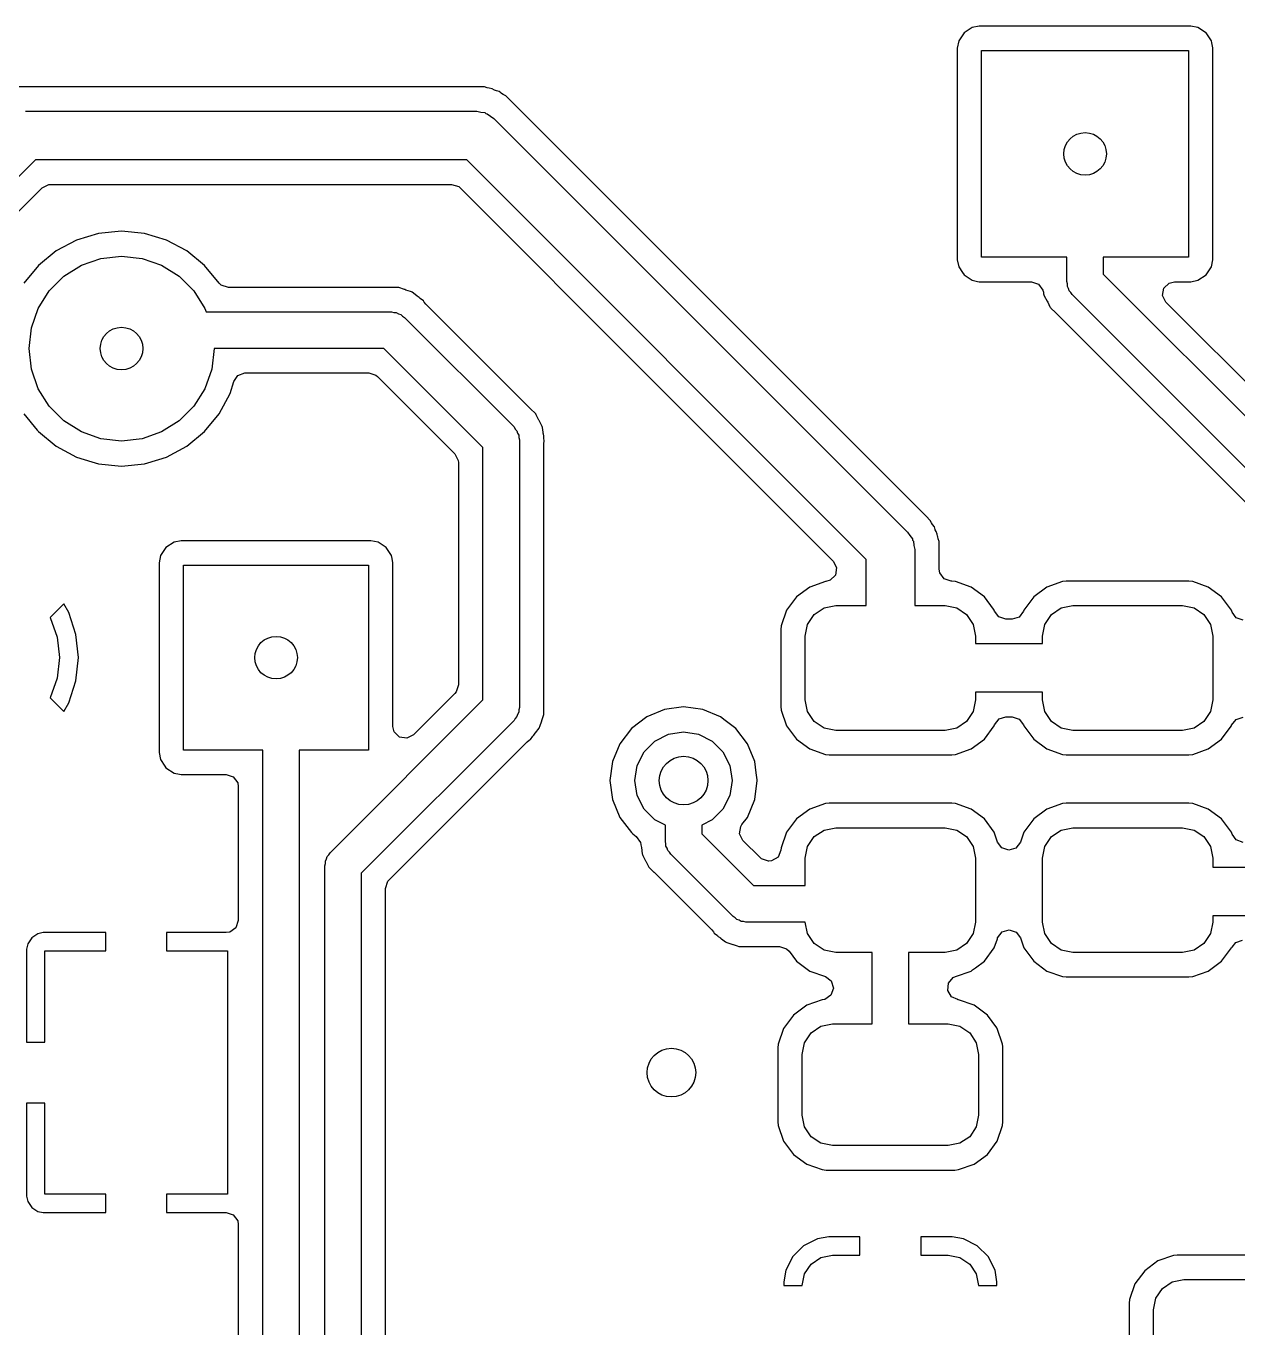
# Model space of a CAD drawing. Extents: x 0 to 2.79, y -2.39 to 0.
# Drawn here: x 1.3943 to 1.7865, y -0.885 to -0.4638 of the extents above; entities that cross this region are included whole.
import ezdxf

# ---------------------------------------------------------------- set-up
doc = ezdxf.new("R2010")
doc.units = 0
doc.header["$MEASUREMENT"] = 0
doc.layers.add('BLACK', color=7, linetype='CONTINUOUS')

msp = doc.modelspace()

# ---------------------------------------------------------------- linework, layer by layer
at = {"layer": 'BLACK', "linetype": 'CONTINUOUS'}
for p, q in [((1.69785, -0.465963), (1.69611, -0.468573)), ((1.70046, -0.464218), (1.69785, -0.465962)), ((1.69785, -0.465962), (1.69785, -0.465963)), ((1.70277, -0.46376), (1.70046, -0.464218)), ((1.70046, -0.464218), (1.70046, -0.464218)), ((1.77125, -0.46376), (1.70277, -0.46376)), ((1.70277, -0.46376), (1.70277, -0.46376)), ((1.70277, -0.46376), (1.70277, -0.46376)), ((1.77355, -0.464218), (1.77125, -0.46376)), ((1.77125, -0.46376), (1.77125, -0.46376)), ((1.77601, -0.465858), (1.77355, -0.464218)), ((1.77355, -0.464218), (1.77355, -0.464218)), ((1.77355, -0.464218), (1.77355, -0.464218)), ((1.77355, -0.464218), (1.77355, -0.464218)), ((1.77616, -0.465963), (1.77601, -0.465858)), ((1.77791, -0.468574), (1.77616, -0.465963)), ((1.69611, -0.468574), (1.69565, -0.470876)), ((1.69565, -0.470876), (1.69565, -0.470876)), ((1.69565, -0.470876), (1.69565, -0.53936)), ((1.69611, -0.468573), (1.69611, -0.468574)), ((1.70354, -0.538583), (1.70354, -0.471654)), ((1.70354, -0.471654), (1.77047, -0.471654)), ((1.77047, -0.471654), (1.77047, -0.538583)), ((1.77802, -0.469143), (1.77791, -0.468574)), ((1.77835, -0.470793), (1.77802, -0.469143)), ((1.77837, -0.470876), (1.77835, -0.470793)), ((1.77837, -0.53936), (1.77837, -0.470876)), ((1.39659, -0.483445), (1.3916, -0.483445)), ((1.5414, -0.483445), (1.39659, -0.483445)), ((1.54265, -0.483445), (1.5414, -0.483445)), ((1.54356, -0.483738), (1.54265, -0.483445)), ((1.54265, -0.483445), (1.54265, -0.483445)), ((1.54415, -0.483881), (1.54356, -0.483738)), ((1.54509, -0.48403), (1.54415, -0.483881)), ((1.54594, -0.484461), (1.54509, -0.48403)), ((1.5465, -0.484695), (1.54594, -0.484461)), ((1.54741, -0.484988), (1.5465, -0.484695)), ((1.54794, -0.485374), (1.54741, -0.484988)), ((1.54741, -0.484988), (1.54741, -0.484988)), ((1.54817, -0.485547), (1.54794, -0.485374)), ((1.54869, -0.485866), (1.54817, -0.485547)), ((1.54954, -0.486297), (1.54869, -0.485866)), ((1.55033, -0.487088), (1.54954, -0.486297)), ((1.54954, -0.486297), (1.54954, -0.486297)), ((1.55043, -0.487186), (1.55033, -0.487088)), ((1.55033, -0.487088), (1.55033, -0.487088)), ((1.6834, -0.620156), (1.55043, -0.487186)), ((1.55043, -0.487186), (1.55043, -0.487186)), ((1.39409, -0.491339), (1.54016, -0.491339)), ((1.54016, -0.491339), (1.54145, -0.491633)), ((1.54145, -0.491633), (1.54276, -0.49178)), ((1.54276, -0.49178), (1.54314, -0.492019)), ((1.54314, -0.492019), (1.54357, -0.492118)), ((1.54357, -0.492118), (1.54461, -0.492942)), ((1.54461, -0.492942), (1.54573, -0.493645)), ((1.54573, -0.493645), (1.67958, -0.627503)), ((1.39736, -0.507087), (1.35106, -0.553384)), ((1.5369, -0.507087), (1.39736, -0.507087)), ((1.66614, -0.636332), (1.5369, -0.507087)), ((1.36236, -0.553248), (1.39948, -0.516122)), ((1.39948, -0.516122), (1.40163, -0.515028)), ((1.40163, -0.515028), (1.40224, -0.51498)), ((1.40224, -0.51498), (1.53201, -0.51498)), ((1.53201, -0.51498), (1.5343, -0.515725)), ((1.5343, -0.515725), (1.53477, -0.516122)), ((1.53477, -0.516122), (1.59577, -0.577126)), ((1.4252, -0.530112), (1.41778, -0.530842)), ((1.43261, -0.530842), (1.4252, -0.530112)), ((1.4252, -0.530112), (1.4252, -0.530112)), ((1.41066, -0.533005), (1.40409, -0.536516)), ((1.41778, -0.530842), (1.41066, -0.533005)), ((1.41778, -0.530842), (1.41778, -0.530842)), ((1.43974, -0.533005), (1.43261, -0.530842)), ((1.43261, -0.530842), (1.43261, -0.530842)), ((1.44631, -0.536516), (1.43974, -0.533005)), ((1.40409, -0.536516), (1.39833, -0.541241)), ((1.41221, -0.541152), (1.41854, -0.538939)), ((1.41854, -0.538939), (1.4252, -0.538189)), ((1.4252, -0.538189), (1.43185, -0.538939)), ((1.43185, -0.538939), (1.43818, -0.541152)), ((1.45207, -0.541242), (1.44631, -0.536516)), ((1.44631, -0.536516), (1.44631, -0.536516)), ((1.7311, -0.538583), (1.70354, -0.538583)), ((1.7311, -0.546457), (1.7311, -0.538583)), ((1.77047, -0.538583), (1.74291, -0.538583)), ((1.74291, -0.538583), (1.74291, -0.544011)), ((1.39833, -0.541242), (1.3936, -0.547)), ((1.39833, -0.541241), (1.39833, -0.541242)), ((1.40654, -0.544717), (1.41221, -0.541152)), ((1.43818, -0.541152), (1.44385, -0.544717)), ((1.45676, -0.546961), (1.45207, -0.541242)), ((1.45207, -0.541242), (1.45207, -0.541242)), ((1.69565, -0.53936), (1.69565, -0.539361)), ((1.69565, -0.539361), (1.69611, -0.541662)), ((1.69611, -0.541662), (1.69611, -0.541663)), ((1.69611, -0.541663), (1.69733, -0.543486)), ((1.77616, -0.544274), (1.77791, -0.541663)), ((1.77791, -0.541663), (1.77837, -0.53936)), ((1.4018, -0.549455), (1.40654, -0.544717)), ((1.44385, -0.544717), (1.44859, -0.549455)), ((1.45748, -0.547641), (1.45676, -0.546961)), ((1.69733, -0.543486), (1.69785, -0.544274)), ((1.69785, -0.544274), (1.70046, -0.546018)), ((1.70046, -0.546018), (1.70221, -0.546367)), ((1.70221, -0.546367), (1.70277, -0.546476)), ((1.70277, -0.546476), (1.70277, -0.546476)), ((1.70277, -0.546476), (1.70277, -0.546476)), ((1.70277, -0.546476), (1.71966, -0.546476)), ((1.71966, -0.546476), (1.72195, -0.547221)), ((1.72195, -0.547221), (1.72337, -0.54917)), ((1.7313, -0.547208), (1.7311, -0.546457)), ((1.7313, -0.547985), (1.7313, -0.547208)), ((1.74291, -0.544011), (1.8278, -0.628895)), ((1.76248, -0.548605), (1.76418, -0.546901)), ((1.76418, -0.546901), (1.76595, -0.546476)), ((1.76595, -0.546476), (1.77125, -0.546476)), ((1.77125, -0.546476), (1.77355, -0.546018)), ((1.77125, -0.546476), (1.77125, -0.546476)), ((1.77355, -0.546018), (1.77616, -0.544274)), ((1.39824, -0.555128), (1.4018, -0.549455)), ((1.44859, -0.549455), (1.45215, -0.555128)), ((1.45977, -0.548386), (1.45748, -0.547641)), ((1.51225, -0.548386), (1.45977, -0.548386)), ((1.51233, -0.548384), (1.51225, -0.548386)), ((1.5142, -0.548307), (1.51233, -0.548384)), ((1.51431, -0.548302), (1.5142, -0.548307)), ((1.5146, -0.548338), (1.51431, -0.548302)), ((1.51431, -0.548302), (1.51431, -0.548302)), ((1.51488, -0.548385), (1.5146, -0.548338)), ((1.51675, -0.549027), (1.51488, -0.548385)), ((1.51683, -0.549052), (1.51675, -0.549027)), ((1.51722, -0.54917), (1.51683, -0.549052)), ((1.51872, -0.549616), (1.51722, -0.54917)), ((1.51898, -0.549744), (1.51872, -0.549616)), ((1.51872, -0.549616), (1.51872, -0.549616)), ((1.51924, -0.549881), (1.51898, -0.549744)), ((1.5208, -0.551095), (1.51924, -0.549881)), ((1.52086, -0.551143), (1.5208, -0.551095)), ((1.52153, -0.551619), (1.52086, -0.551143)), ((1.52164, -0.551736), (1.52153, -0.551619)), ((1.52183, -0.551896), (1.52164, -0.551736)), ((1.72337, -0.54917), (1.72353, -0.549892)), ((1.72353, -0.549892), (1.72356, -0.550106)), ((1.72356, -0.550106), (1.7236, -0.550449)), ((1.7236, -0.550449), (1.72368, -0.550726)), ((1.72368, -0.550726), (1.72378, -0.550999)), ((1.72378, -0.550999), (1.72472, -0.552738)), ((1.73169, -0.548658), (1.7313, -0.547985)), ((1.73189, -0.549409), (1.73169, -0.548658)), ((1.73244, -0.549959), (1.73189, -0.549409)), ((1.73283, -0.550633), (1.73244, -0.549959)), ((1.81772, -0.635517), (1.73283, -0.550633)), ((1.7621, -0.550984), (1.76248, -0.548605)), ((1.7632, -0.55313), (1.7621, -0.550984)), ((1.39603, -0.561452), (1.39824, -0.555128)), ((1.45215, -0.555128), (1.45256, -0.556279)), ((1.52287, -0.55271), (1.52183, -0.551896)), ((1.52313, -0.553101), (1.52287, -0.55271)), ((1.52363, -0.553725), (1.52313, -0.553101)), ((1.55756, -0.587651), (1.52363, -0.553725)), ((1.72472, -0.552738), (1.72475, -0.552809)), ((1.72475, -0.552809), (1.72491, -0.55313)), ((1.72491, -0.55313), (1.72562, -0.554586)), ((1.72562, -0.554586), (1.72579, -0.554822)), ((1.72579, -0.554822), (1.72597, -0.55505)), ((1.72597, -0.55505), (1.72742, -0.556388)), ((1.83315, -0.623084), (1.7632, -0.55313)), ((1.45256, -0.556279), (1.51258, -0.556279)), ((1.51258, -0.556279), (1.51333, -0.55648)), ((1.51333, -0.55648), (1.51411, -0.55648)), ((1.51411, -0.55648), (1.51478, -0.556869)), ((1.51478, -0.556869), (1.51553, -0.55707)), ((1.51553, -0.55707), (1.51608, -0.55762)), ((1.51608, -0.55762), (1.51675, -0.558009)), ((1.51675, -0.558009), (1.55221, -0.593462)), ((1.72742, -0.556388), (1.72748, -0.556444)), ((1.72748, -0.556444), (1.80827, -0.637231)), ((1.39528, -0.56811), (1.39603, -0.561452)), ((1.39603, -0.574768), (1.39528, -0.56811)), ((1.45512, -0.56811), (1.45437, -0.574768)), ((1.51013, -0.56809), (1.45512, -0.56809)), ((1.45512, -0.56809), (1.45512, -0.56811)), ((1.54213, -0.600084), (1.51013, -0.56809)), ((1.39824, -0.581093), (1.39603, -0.574768)), ((1.45437, -0.574768), (1.45215, -0.581093)), ((1.46149, -0.57875), (1.46286, -0.576774)), ((1.46286, -0.576774), (1.46514, -0.575985)), ((1.46514, -0.575985), (1.46522, -0.575984)), ((1.46522, -0.575984), (1.50525, -0.575984)), ((1.50525, -0.575984), (1.50754, -0.576728)), ((1.50754, -0.576728), (1.508, -0.577126)), ((1.4018, -0.586766), (1.39824, -0.581093)), ((1.45215, -0.581093), (1.44859, -0.586766)), ((1.4603, -0.582651), (1.46149, -0.57875)), ((1.508, -0.577126), (1.53309, -0.602212)), ((1.59577, -0.577126), (1.65549, -0.636849)), ((1.45679, -0.589221), (1.4603, -0.582651)), ((1.3936, -0.589221), (1.39791, -0.594469)), ((1.40654, -0.591504), (1.4018, -0.586766)), ((1.44859, -0.586766), (1.44385, -0.591504)), ((1.45207, -0.594979), (1.45679, -0.589221)), ((1.55762, -0.587706), (1.55756, -0.587651)), ((1.55907, -0.589045), (1.55762, -0.587706)), ((1.55925, -0.589273), (1.55907, -0.589045)), ((1.55942, -0.589509), (1.55925, -0.589273)), ((1.56029, -0.591285), (1.55942, -0.589509)), ((1.41221, -0.595068), (1.40654, -0.591504)), ((1.44385, -0.591504), (1.43818, -0.595068)), ((1.55221, -0.593462), (1.5526, -0.594135)), ((1.56032, -0.591357), (1.56029, -0.591285)), ((1.56126, -0.593095), (1.56032, -0.591357)), ((1.56136, -0.593369), (1.56126, -0.593095)), ((1.56144, -0.593646), (1.56136, -0.593369)), ((1.56163, -0.595184), (1.56144, -0.593646)), ((1.56144, -0.593646), (1.56144, -0.593646)), ((1.56144, -0.593646), (1.56144, -0.593646)), ((1.39791, -0.594469), (1.39833, -0.594979)), ((1.39833, -0.594979), (1.40409, -0.599704)), ((1.41854, -0.597281), (1.41221, -0.595068)), ((1.4252, -0.598031), (1.41854, -0.597281)), ((1.43185, -0.597281), (1.4252, -0.598031)), ((1.43818, -0.595068), (1.43185, -0.597281)), ((1.44631, -0.599704), (1.45207, -0.594979)), ((1.5526, -0.594135), (1.55315, -0.594685)), ((1.55315, -0.594685), (1.55335, -0.595436)), ((1.55335, -0.595436), (1.55374, -0.596109)), ((1.55374, -0.596109), (1.55374, -0.596887)), ((1.55374, -0.596887), (1.55394, -0.597638)), ((1.55394, -0.597638), (1.55394, -0.684252)), ((1.56168, -0.595608), (1.56163, -0.595184)), ((1.5617, -0.595684), (1.56168, -0.595608)), ((1.56183, -0.596494), (1.5617, -0.595684)), ((1.56183, -0.596495), (1.56183, -0.596494)), ((1.56183, -0.59666), (1.56183, -0.596495)), ((1.56185, -0.596901), (1.56183, -0.59666)), ((1.56201, -0.598216), (1.56185, -0.596901)), ((1.40409, -0.599704), (1.41066, -0.603216)), ((1.43974, -0.603216), (1.44631, -0.599704)), ((1.53309, -0.602212), (1.53418, -0.604358)), ((1.54213, -0.681806), (1.54213, -0.600084)), ((1.56183, -0.599473), (1.56191, -0.598673)), ((1.56183, -0.683928), (1.56183, -0.599473)), ((1.56191, -0.598673), (1.56201, -0.598216)), ((1.41066, -0.603216), (1.41562, -0.604722)), ((1.41562, -0.604722), (1.41778, -0.605378)), ((1.41778, -0.605378), (1.41778, -0.605378)), ((1.41778, -0.605378), (1.4252, -0.606108)), ((1.4252, -0.606108), (1.43261, -0.605378)), ((1.4252, -0.606108), (1.4252, -0.606108)), ((1.4252, -0.606108), (1.4252, -0.606108)), ((1.43261, -0.605378), (1.43373, -0.605039)), ((1.43261, -0.605378), (1.43261, -0.605378)), ((1.43373, -0.605039), (1.43974, -0.603216)), ((1.53418, -0.604358), (1.53423, -0.604968)), ((1.53423, -0.604968), (1.53423, -0.676922)), ((1.6856, -0.622356), (1.6834, -0.620155)), ((1.6834, -0.620155), (1.6834, -0.620156)), ((1.68693, -0.623687), (1.6856, -0.622356)), ((1.67958, -0.627503), (1.68029, -0.628622)), ((1.68736, -0.624534), (1.68693, -0.623687)), ((1.68768, -0.625055), (1.68736, -0.624534)), ((1.68824, -0.625823), (1.68768, -0.625055)), ((1.68851, -0.626649), (1.68824, -0.625823)), ((1.68824, -0.625823), (1.68824, -0.625823)), ((1.68824, -0.625823), (1.68824, -0.625823)), ((1.68853, -0.626726), (1.68851, -0.626649)), ((1.68877, -0.627291), (1.68853, -0.626726)), ((1.6892, -0.628137), (1.68877, -0.627291)), ((1.4422, -0.630753), (1.43958, -0.632498)), ((1.4445, -0.630295), (1.4422, -0.630753)), ((1.4422, -0.630753), (1.4422, -0.630753)), ((1.5059, -0.630295), (1.4445, -0.630295)), ((1.4445, -0.630295), (1.4445, -0.630295)), ((1.4445, -0.630295), (1.4445, -0.630295)), ((1.5082, -0.630753), (1.5059, -0.630295)), ((1.5059, -0.630295), (1.5059, -0.630295)), ((1.51081, -0.632498), (1.5082, -0.630753)), ((1.5082, -0.630753), (1.5082, -0.630753)), ((1.5082, -0.630753), (1.5082, -0.630753)), ((1.5082, -0.630753), (1.5082, -0.630753)), ((1.68029, -0.628622), (1.68111, -0.629654)), ((1.68111, -0.629654), (1.68121, -0.630091)), ((1.68121, -0.630091), (1.68145, -0.63047)), ((1.68145, -0.63047), (1.6816, -0.631783)), ((1.6816, -0.631783), (1.68189, -0.633071)), ((1.6892, -0.628138), (1.6892, -0.628137)), ((1.6893, -0.628802), (1.6892, -0.628138)), ((1.6892, -0.628138), (1.6892, -0.628138)), ((1.68935, -0.629075), (1.6893, -0.628802)), ((1.68949, -0.62967), (1.68935, -0.629075)), ((1.68978, -0.630574), (1.68949, -0.62967)), ((1.68978, -0.639488), (1.68978, -0.630574)), ((1.68978, -0.630574), (1.68978, -0.630574)), ((1.43784, -0.635109), (1.43738, -0.637411)), ((1.43958, -0.632498), (1.43784, -0.635109)), ((1.43784, -0.635109), (1.43784, -0.635109)), ((1.43958, -0.632498), (1.43958, -0.632498)), ((1.51255, -0.635109), (1.51081, -0.632498)), ((1.51081, -0.632498), (1.51081, -0.632498)), ((1.51275, -0.636078), (1.51255, -0.635109)), ((1.68189, -0.633071), (1.68189, -0.65128)), ((1.43738, -0.637411), (1.43738, -0.637412)), ((1.43738, -0.637412), (1.43738, -0.698809)), ((1.44528, -0.698031), (1.44528, -0.638189)), ((1.44528, -0.638189), (1.50512, -0.638189)), ((1.50512, -0.638189), (1.50512, -0.698031)), ((1.51301, -0.637411), (1.51275, -0.636078)), ((1.51301, -0.637412), (1.51301, -0.637411)), ((1.51301, -0.690347), (1.51301, -0.637412)), ((1.65549, -0.636849), (1.65659, -0.638995)), ((1.65659, -0.638995), (1.65621, -0.641374)), ((1.66614, -0.65128), (1.66614, -0.636332)), ((1.68997, -0.640693), (1.68978, -0.639488)), ((1.65296, -0.643498), (1.64792, -0.645264)), ((1.6531, -0.643485), (1.65296, -0.643498)), ((1.65296, -0.643498), (1.65296, -0.643498)), ((1.65451, -0.643077), (1.6531, -0.643485)), ((1.65621, -0.641374), (1.65451, -0.643077)), ((1.69139, -0.642641), (1.68997, -0.640693)), ((1.69368, -0.643386), (1.69139, -0.642641)), ((1.69387, -0.643386), (1.69368, -0.643386)), ((1.69507, -0.643498), (1.69387, -0.643386)), ((1.69387, -0.643386), (1.69387, -0.643386)), ((1.70011, -0.645264), (1.69507, -0.643498)), ((1.69507, -0.643498), (1.69507, -0.643498)), ((1.72974, -0.643498), (1.72469, -0.645264)), ((1.73093, -0.643386), (1.72974, -0.643498)), ((1.72974, -0.643498), (1.72974, -0.643498)), ((1.77064, -0.643386), (1.73093, -0.643386)), ((1.73093, -0.643386), (1.73093, -0.643386)), ((1.77184, -0.643498), (1.77064, -0.643386)), ((1.77064, -0.643386), (1.77064, -0.643386)), ((1.77689, -0.645264), (1.77184, -0.643498)), ((1.77184, -0.643498), (1.77184, -0.643498)), ((1.64362, -0.648439), (1.64044, -0.652741)), ((1.64792, -0.645264), (1.64362, -0.648439)), ((1.64362, -0.648439), (1.64362, -0.648439)), ((1.70442, -0.648439), (1.70011, -0.645264)), ((1.70733, -0.652387), (1.70442, -0.648439)), ((1.70442, -0.648439), (1.70442, -0.648439)), ((1.70442, -0.648439), (1.70442, -0.648439)), ((1.70442, -0.648439), (1.70442, -0.648439)), ((1.70442, -0.648439), (1.70442, -0.648439)), ((1.72039, -0.648439), (1.71721, -0.652741)), ((1.72469, -0.645264), (1.72039, -0.648439)), ((1.72039, -0.648439), (1.72039, -0.648439)), ((1.78119, -0.648439), (1.77689, -0.645264)), ((1.78371, -0.651855), (1.78119, -0.648439)), ((1.78119, -0.648439), (1.78119, -0.648439)), ((1.78119, -0.648439), (1.78119, -0.648439)), ((1.78119, -0.648439), (1.78119, -0.648439)), ((1.78119, -0.648439), (1.78119, -0.648439)), ((1.40652, -0.650708), (1.40213, -0.655093)), ((1.40811, -0.653458), (1.40652, -0.650708)), ((1.64044, -0.652741), (1.63868, -0.657787)), ((1.64934, -0.654162), (1.65253, -0.652029)), ((1.65253, -0.652029), (1.6563, -0.65128)), ((1.6563, -0.65128), (1.66614, -0.65128)), ((1.68189, -0.65128), (1.69173, -0.65128)), ((1.69173, -0.65128), (1.6955, -0.652029)), ((1.6955, -0.652029), (1.69869, -0.654162)), ((1.70759, -0.652741), (1.70733, -0.652387)), ((1.70771, -0.653079), (1.70759, -0.652741)), ((1.71721, -0.652741), (1.71709, -0.653079)), ((1.71721, -0.652741), (1.71721, -0.652741)), ((1.71721, -0.652741), (1.71721, -0.652741)), ((1.72611, -0.654162), (1.7293, -0.652029)), ((1.7293, -0.652029), (1.73307, -0.65128)), ((1.73307, -0.65128), (1.7685, -0.65128)), ((1.7685, -0.65128), (1.77227, -0.652029)), ((1.77227, -0.652029), (1.77546, -0.654162)), ((1.78436, -0.652741), (1.78371, -0.651855)), ((1.7846, -0.65341), (1.78436, -0.652741)), ((1.40213, -0.655093), (1.40215, -0.655128)), ((1.40215, -0.655128), (1.40437, -0.661452)), ((1.41043, -0.66062), (1.40811, -0.653458)), ((1.40811, -0.653458), (1.40811, -0.653458)), ((1.64721, -0.657355), (1.64934, -0.654162)), ((1.69869, -0.654162), (1.70083, -0.657355)), ((1.7091, -0.654945), (1.70771, -0.653079)), ((1.71139, -0.655689), (1.7091, -0.654945)), ((1.71342, -0.655689), (1.71139, -0.655689)), ((1.71564, -0.654995), (1.71342, -0.655689)), ((1.71709, -0.653079), (1.71564, -0.654995)), ((1.72398, -0.657355), (1.72611, -0.654162)), ((1.77546, -0.654162), (1.7776, -0.657355)), ((1.78591, -0.655224), (1.7846, -0.65341)), ((1.78819, -0.65602), (1.78591, -0.655224)), ((1.41122, -0.66811), (1.41043, -0.66062)), ((1.63868, -0.657788), (1.63856, -0.658985)), ((1.63856, -0.658985), (1.63856, -0.683928)), ((1.63868, -0.657787), (1.63868, -0.657788)), ((1.64646, -0.661122), (1.64721, -0.657355)), ((1.64646, -0.681791), (1.64646, -0.661122)), ((1.70083, -0.657355), (1.70157, -0.661122)), ((1.70157, -0.661122), (1.70157, -0.663583)), ((1.72323, -0.661122), (1.72398, -0.657355)), ((1.72323, -0.663583), (1.72323, -0.661122)), ((1.7776, -0.657355), (1.77835, -0.661122)), ((1.77835, -0.661122), (1.77835, -0.681791)), ((1.40437, -0.661452), (1.40512, -0.66811)), ((1.70157, -0.663583), (1.72323, -0.663583)), ((1.40512, -0.66811), (1.40437, -0.674768)), ((1.41043, -0.6756), (1.41122, -0.66811)), ((1.40437, -0.674768), (1.40215, -0.681093)), ((1.40811, -0.682763), (1.41043, -0.6756)), ((1.53423, -0.676922), (1.53349, -0.679213)), ((1.40215, -0.681093), (1.40213, -0.681127)), ((1.40213, -0.681127), (1.40652, -0.685513)), ((1.49267, -0.731257), (1.54213, -0.681806)), ((1.53309, -0.679678), (1.51967, -0.693103)), ((1.53349, -0.679213), (1.53309, -0.679678)), ((1.64721, -0.685558), (1.64646, -0.681791)), ((1.70157, -0.681791), (1.70083, -0.685558)), ((1.72323, -0.679331), (1.70157, -0.679331)), ((1.70157, -0.679331), (1.70157, -0.681791)), ((1.72323, -0.681791), (1.72323, -0.679331)), ((1.72398, -0.685558), (1.72323, -0.681791)), ((1.77835, -0.681791), (1.7776, -0.685558)), ((1.40652, -0.685513), (1.40811, -0.682763)), ((1.55335, -0.686454), (1.55315, -0.687205)), ((1.55374, -0.68578), (1.55335, -0.686454)), ((1.55394, -0.684252), (1.55374, -0.685003)), ((1.55374, -0.685003), (1.55374, -0.68578)), ((1.56119, -0.688426), (1.56183, -0.686555)), ((1.56183, -0.684004), (1.56183, -0.683928)), ((1.56191, -0.685982), (1.56183, -0.684004)), ((1.56183, -0.686554), (1.56188, -0.68627)), ((1.56183, -0.686555), (1.56183, -0.686554)), ((1.56188, -0.68627), (1.56191, -0.685983)), ((1.56191, -0.685983), (1.56191, -0.685982)), ((1.60091, -0.684841), (1.59516, -0.687223)), ((1.60709, -0.684028), (1.60091, -0.684841)), ((1.60091, -0.684841), (1.60091, -0.684841)), ((1.61326, -0.684841), (1.60709, -0.684028)), ((1.60709, -0.684028), (1.60709, -0.684028)), ((1.61901, -0.687223), (1.61326, -0.684841)), ((1.61326, -0.684841), (1.61326, -0.684841)), ((1.63856, -0.683928), (1.63868, -0.685126)), ((1.63868, -0.685126), (1.63868, -0.685126)), ((1.63868, -0.685126), (1.64044, -0.690173)), ((1.64934, -0.688751), (1.64721, -0.685558)), ((1.70083, -0.685558), (1.69869, -0.688751)), ((1.72611, -0.688751), (1.72398, -0.685558)), ((1.7776, -0.685558), (1.77546, -0.688751)), ((1.55221, -0.688428), (1.50276, -0.737879)), ((1.51344, -0.692116), (1.51301, -0.690347)), ((1.5526, -0.687754), (1.55221, -0.688428)), ((1.55315, -0.687205), (1.5526, -0.687754)), ((1.56034, -0.69091), (1.56047, -0.690656)), ((1.56047, -0.690656), (1.5606, -0.690396)), ((1.5606, -0.690396), (1.56116, -0.688501)), ((1.5606, -0.690396), (1.5606, -0.690396)), ((1.5606, -0.690396), (1.5606, -0.690396)), ((1.56116, -0.688501), (1.56119, -0.688426)), ((1.59516, -0.687223), (1.59023, -0.691012)), ((1.59516, -0.687223), (1.59516, -0.687223)), ((1.62058, -0.688428), (1.61901, -0.687223)), ((1.61901, -0.687223), (1.61901, -0.687223)), ((1.61901, -0.687223), (1.61901, -0.687223)), ((1.62395, -0.691012), (1.62058, -0.688428)), ((1.64044, -0.690173), (1.64362, -0.694474)), ((1.65253, -0.690885), (1.64934, -0.688751)), ((1.69869, -0.688751), (1.6955, -0.690885)), ((1.70442, -0.694474), (1.70759, -0.690173)), ((1.70759, -0.690173), (1.70771, -0.689835)), ((1.70771, -0.689835), (1.70917, -0.687918)), ((1.70917, -0.687918), (1.71139, -0.687224)), ((1.71139, -0.687224), (1.71342, -0.687224)), ((1.71342, -0.687224), (1.71571, -0.687969)), ((1.71571, -0.687969), (1.71709, -0.689835)), ((1.71709, -0.689835), (1.71721, -0.690173)), ((1.71721, -0.690173), (1.71721, -0.690173)), ((1.71721, -0.690173), (1.72039, -0.694474)), ((1.7293, -0.690885), (1.72611, -0.688751)), ((1.77546, -0.688751), (1.77227, -0.690885)), ((1.7833, -0.691606), (1.78436, -0.690173)), ((1.78436, -0.690173), (1.78442, -0.689995)), ((1.78436, -0.690173), (1.78436, -0.690173)), ((1.78436, -0.690173), (1.78436, -0.690173)), ((1.78442, -0.689995), (1.78588, -0.688079)), ((1.78588, -0.688079), (1.78819, -0.687386)), ((1.51514, -0.69382), (1.51344, -0.692116)), ((1.51752, -0.694196), (1.51514, -0.69382)), ((1.51967, -0.693103), (1.51752, -0.694196)), ((1.55649, -0.695307), (1.55712, -0.6948)), ((1.55712, -0.6948), (1.55751, -0.694545)), ((1.55751, -0.694545), (1.55832, -0.693499)), ((1.55832, -0.693499), (1.55848, -0.693319)), ((1.55848, -0.693319), (1.5586, -0.693201)), ((1.5586, -0.693201), (1.55907, -0.692535)), ((1.55907, -0.692535), (1.55912, -0.692471)), ((1.55912, -0.692471), (1.56034, -0.69091)), ((1.56034, -0.69091), (1.56034, -0.69091)), ((1.59022, -0.691013), (1.58644, -0.695951)), ((1.59023, -0.691012), (1.59022, -0.691013)), ((1.59783, -0.695134), (1.60222, -0.692897)), ((1.60222, -0.692897), (1.60709, -0.692126)), ((1.60709, -0.692126), (1.61195, -0.692897)), ((1.61195, -0.692897), (1.61634, -0.695134)), ((1.62395, -0.691013), (1.62395, -0.691012)), ((1.62395, -0.691012), (1.62395, -0.691012)), ((1.62774, -0.695951), (1.62395, -0.691013)), ((1.62395, -0.691013), (1.62395, -0.691013)), ((1.62395, -0.691013), (1.62395, -0.691013)), ((1.64362, -0.694474), (1.64362, -0.694474)), ((1.64362, -0.694474), (1.64362, -0.694474)), ((1.64362, -0.694474), (1.64362, -0.694474)), ((1.64362, -0.694474), (1.64362, -0.694475)), ((1.64362, -0.694475), (1.64792, -0.697649)), ((1.6563, -0.691634), (1.65253, -0.690885)), ((1.69173, -0.691634), (1.6563, -0.691634)), ((1.6955, -0.690885), (1.69173, -0.691634)), ((1.70011, -0.697649), (1.70442, -0.694474)), ((1.72039, -0.694474), (1.72039, -0.694474)), ((1.72039, -0.694474), (1.72039, -0.694474)), ((1.72039, -0.694474), (1.72039, -0.694474)), ((1.72039, -0.694474), (1.72039, -0.694475)), ((1.72039, -0.694475), (1.72469, -0.697649)), ((1.73307, -0.691634), (1.7293, -0.690885)), ((1.7685, -0.691634), (1.73307, -0.691634)), ((1.77227, -0.690885), (1.7685, -0.691634)), ((1.77689, -0.697649), (1.78119, -0.694474)), ((1.78119, -0.694474), (1.7833, -0.691606)), ((1.43738, -0.698809), (1.43738, -0.698809)), ((1.43738, -0.698809), (1.43784, -0.701111)), ((1.47087, -0.698031), (1.44528, -0.698031)), ((1.47087, -1.08299), (1.47087, -0.698031)), ((1.50512, -0.698031), (1.48268, -0.698031)), ((1.48268, -0.698031), (1.48268, -1.08543)), ((1.51179, -0.740008), (1.55649, -0.695307)), ((1.58644, -0.695951), (1.58405, -0.701702)), ((1.58644, -0.695951), (1.58644, -0.695951)), ((1.59211, -0.703008), (1.59435, -0.698618)), ((1.59435, -0.698618), (1.59783, -0.695134)), ((1.61634, -0.695134), (1.61983, -0.698618)), ((1.61983, -0.698618), (1.62206, -0.703008)), ((1.63012, -0.701702), (1.62774, -0.695951)), ((1.62774, -0.695951), (1.62774, -0.695951)), ((1.64792, -0.697649), (1.64792, -0.697649)), ((1.64792, -0.697649), (1.64792, -0.697649)), ((1.64792, -0.697649), (1.65296, -0.699415)), ((1.69507, -0.699415), (1.70011, -0.697649)), ((1.72469, -0.697649), (1.72469, -0.697649)), ((1.72469, -0.697649), (1.72469, -0.697649)), ((1.72469, -0.697649), (1.72974, -0.699415)), ((1.77184, -0.699415), (1.77689, -0.697649)), ((1.43784, -0.701111), (1.43784, -0.701112)), ((1.43784, -0.701112), (1.43925, -0.703216)), ((1.43925, -0.703216), (1.43958, -0.703723)), ((1.58405, -0.701702), (1.58324, -0.707874)), ((1.58405, -0.701702), (1.58405, -0.701702)), ((1.59134, -0.707874), (1.59211, -0.703008)), ((1.62206, -0.703008), (1.62283, -0.707874)), ((1.6306, -0.705385), (1.63012, -0.701702)), ((1.63012, -0.701702), (1.63012, -0.701702)), ((1.65296, -0.699415), (1.65416, -0.699528)), ((1.65416, -0.699528), (1.65416, -0.699528)), ((1.65416, -0.699528), (1.65416, -0.699528)), ((1.65416, -0.699528), (1.69387, -0.699528)), ((1.69387, -0.699528), (1.69507, -0.699415)), ((1.69387, -0.699528), (1.69387, -0.699528)), ((1.72974, -0.699415), (1.73093, -0.699528)), ((1.73093, -0.699528), (1.73093, -0.699528)), ((1.73093, -0.699528), (1.73093, -0.699528)), ((1.73093, -0.699528), (1.77064, -0.699528)), ((1.77064, -0.699528), (1.77184, -0.699415)), ((1.77064, -0.699528), (1.77064, -0.699528)), ((1.43958, -0.703723), (1.4422, -0.705467)), ((1.4422, -0.705467), (1.44395, -0.705815)), ((1.44395, -0.705815), (1.4445, -0.705925)), ((1.4445, -0.705925), (1.4445, -0.705925)), ((1.4445, -0.705925), (1.4445, -0.705925)), ((1.4445, -0.705925), (1.45907, -0.705925)), ((1.45907, -0.705925), (1.46137, -0.70667)), ((1.46137, -0.70667), (1.46278, -0.708618)), ((1.63091, -0.707687), (1.6306, -0.705385)), ((1.46278, -0.708618), (1.46297, -0.709823)), ((1.46297, -0.709823), (1.46297, -0.753189)), ((1.58324, -0.707874), (1.58324, -0.707874)), ((1.58324, -0.707874), (1.58405, -0.714046)), ((1.59211, -0.71274), (1.59134, -0.707874)), ((1.62283, -0.707874), (1.62206, -0.71274)), ((1.63012, -0.714046), (1.63093, -0.707874)), ((1.63093, -0.707874), (1.63091, -0.707687)), ((1.58405, -0.714046), (1.58405, -0.714046)), ((1.58405, -0.714046), (1.58644, -0.719797)), ((1.59435, -0.71713), (1.59211, -0.71274)), ((1.62206, -0.71274), (1.61983, -0.71713)), ((1.62774, -0.719797), (1.63012, -0.714046)), ((1.65296, -0.715349), (1.64792, -0.717114)), ((1.65416, -0.715236), (1.65296, -0.715349)), ((1.65296, -0.715349), (1.65296, -0.715349)), ((1.69387, -0.715236), (1.65416, -0.715236)), ((1.65416, -0.715236), (1.65416, -0.715236)), ((1.69507, -0.715349), (1.69387, -0.715236)), ((1.69387, -0.715236), (1.69387, -0.715236)), ((1.70011, -0.717114), (1.69507, -0.715349)), ((1.69507, -0.715349), (1.69507, -0.715349)), ((1.72974, -0.715349), (1.72469, -0.717114)), ((1.73093, -0.715236), (1.72974, -0.715349)), ((1.72974, -0.715349), (1.72974, -0.715349)), ((1.77064, -0.715236), (1.73093, -0.715236)), ((1.73093, -0.715236), (1.73093, -0.715236)), ((1.77184, -0.715349), (1.77064, -0.715236)), ((1.77064, -0.715236), (1.77064, -0.715236)), ((1.77689, -0.717114), (1.77184, -0.715349)), ((1.77184, -0.715349), (1.77184, -0.715349)), ((1.58644, -0.719797), (1.58644, -0.719797)), ((1.58644, -0.719797), (1.59022, -0.724735)), ((1.59783, -0.720614), (1.59435, -0.71713)), ((1.61983, -0.71713), (1.61634, -0.720614)), ((1.62595, -0.72212), (1.62774, -0.719797)), ((1.64362, -0.72029), (1.64044, -0.724591)), ((1.64792, -0.717114), (1.64362, -0.720289)), ((1.64362, -0.720289), (1.64362, -0.72029)), ((1.70442, -0.720289), (1.70011, -0.717114)), ((1.70442, -0.72029), (1.70442, -0.720289)), ((1.70442, -0.720289), (1.70442, -0.720289)), ((1.70442, -0.720289), (1.70442, -0.720289)), ((1.70442, -0.720289), (1.70442, -0.720289)), ((1.70759, -0.724591), (1.70442, -0.72029)), ((1.72039, -0.72029), (1.71721, -0.724591)), ((1.72469, -0.717114), (1.72039, -0.720289)), ((1.72039, -0.720289), (1.72039, -0.72029)), ((1.78119, -0.720289), (1.77689, -0.717114)), ((1.78119, -0.72029), (1.78119, -0.720289)), ((1.78119, -0.720289), (1.78119, -0.720289)), ((1.78119, -0.720289), (1.78119, -0.720289)), ((1.78119, -0.720289), (1.78119, -0.720289)), ((1.78436, -0.724591), (1.78119, -0.72029)), ((1.60118, -0.722322), (1.59783, -0.720614)), ((1.60118, -0.727559), (1.60118, -0.722322)), ((1.61634, -0.720614), (1.61299, -0.722322)), ((1.61299, -0.722322), (1.61299, -0.725113)), ((1.6252, -0.725102), (1.62557, -0.722723)), ((1.62557, -0.722723), (1.62595, -0.72212)), ((1.64934, -0.726013), (1.65253, -0.723879)), ((1.65253, -0.723879), (1.6563, -0.72313)), ((1.6563, -0.72313), (1.69173, -0.72313)), ((1.69173, -0.72313), (1.6955, -0.723879)), ((1.6955, -0.723879), (1.69869, -0.726013)), ((1.72611, -0.726013), (1.7293, -0.723879)), ((1.7293, -0.723879), (1.73307, -0.72313)), ((1.73307, -0.72313), (1.7685, -0.72313)), ((1.7685, -0.72313), (1.77227, -0.723879)), ((1.77227, -0.723879), (1.77546, -0.726013)), ((1.59022, -0.724735), (1.59023, -0.724736)), ((1.59023, -0.724736), (1.59068, -0.725083)), ((1.59068, -0.725083), (1.59178, -0.725925)), ((1.59178, -0.725925), (1.59314, -0.72791)), ((1.59314, -0.72791), (1.59326, -0.728544)), ((1.59326, -0.728544), (1.59326, -0.728543)), ((1.59326, -0.728543), (1.59328, -0.728665)), ((1.59328, -0.728665), (1.59329, -0.728695)), ((1.59329, -0.728695), (1.59329, -0.728703)), ((1.59329, -0.728703), (1.59342, -0.729509)), ((1.60138, -0.72831), (1.60118, -0.727559)), ((1.60138, -0.729088), (1.60138, -0.72831)), ((1.61299, -0.725113), (1.62971, -0.741831)), ((1.62629, -0.727249), (1.6252, -0.725102)), ((1.63184, -0.732795), (1.62629, -0.727249)), ((1.64044, -0.724591), (1.63868, -0.729638)), ((1.64721, -0.729206), (1.64934, -0.726013)), ((1.69869, -0.726013), (1.70083, -0.729206)), ((1.70782, -0.725261), (1.70759, -0.724591)), ((1.70759, -0.724591), (1.70759, -0.724591)), ((1.70872, -0.727827), (1.70782, -0.725261)), ((1.71004, -0.729641), (1.70872, -0.727827)), ((1.71608, -0.727827), (1.71462, -0.729744)), ((1.71721, -0.724591), (1.71608, -0.727827)), ((1.72398, -0.729206), (1.72611, -0.726013)), ((1.77546, -0.726013), (1.7776, -0.729206)), ((1.7846, -0.725261), (1.78436, -0.724591)), ((1.78436, -0.724591), (1.78436, -0.724591)), ((1.78591, -0.727074), (1.7846, -0.725261)), ((1.78819, -0.72787), (1.78591, -0.727074)), ((1.49153, -0.733231), (1.49174, -0.73248)), ((1.49174, -0.73248), (1.49229, -0.731931)), ((1.49229, -0.731931), (1.49267, -0.731257)), ((1.59342, -0.729509), (1.59343, -0.729589)), ((1.59343, -0.729589), (1.59368, -0.731551)), ((1.59368, -0.731551), (1.59376, -0.731829)), ((1.59376, -0.731829), (1.59385, -0.732102)), ((1.59385, -0.732102), (1.5948, -0.73384)), ((1.60177, -0.729761), (1.60138, -0.729088)), ((1.60197, -0.730512), (1.60177, -0.729761)), ((1.60252, -0.731062), (1.60197, -0.730512)), ((1.60291, -0.731735), (1.60252, -0.731062)), ((1.62309, -0.751912), (1.60291, -0.731735)), ((1.6323, -0.733193), (1.63184, -0.732795)), ((1.63765, -0.732615), (1.63558, -0.733843)), ((1.6386, -0.730403), (1.63765, -0.732615)), ((1.63868, -0.729638), (1.6386, -0.730403)), ((1.63868, -0.729638), (1.63868, -0.729638)), ((1.64646, -0.732972), (1.64721, -0.729206)), ((1.70083, -0.729206), (1.70157, -0.732972)), ((1.71231, -0.730437), (1.71004, -0.729641)), ((1.71462, -0.729744), (1.71231, -0.730437)), ((1.72323, -0.732972), (1.72398, -0.729206)), ((1.7776, -0.729206), (1.77835, -0.732972)), ((1.49094, -0.735433), (1.49115, -0.734682)), ((1.49094, -1.16604), (1.49094, -0.735433)), ((1.49115, -0.733905), (1.49153, -0.733231)), ((1.49115, -0.734682), (1.49115, -0.733905)), ((1.5948, -0.73384), (1.59483, -0.733912)), ((1.59483, -0.733912), (1.5957, -0.735688)), ((1.5957, -0.735688), (1.59587, -0.735924)), ((1.59587, -0.735924), (1.59605, -0.736152)), ((1.59605, -0.736152), (1.5975, -0.737491)), ((1.63459, -0.733937), (1.6323, -0.733193)), ((1.63472, -0.733937), (1.63459, -0.733937)), ((1.63558, -0.733843), (1.63472, -0.733937)), ((1.64646, -0.741831), (1.64646, -0.732972)), ((1.70157, -0.732972), (1.70157, -0.753642)), ((1.72323, -0.753642), (1.72323, -0.732972)), ((1.77835, -0.732972), (1.77835, -0.735925)), ((1.77835, -0.735925), (1.79803, -0.735925)), ((1.50276, -0.737879), (1.50276, -1.16604)), ((1.51065, -0.742763), (1.51139, -0.740472)), ((1.51139, -0.740472), (1.51179, -0.740008)), ((1.5975, -0.737491), (1.59756, -0.737546)), ((1.59756, -0.737546), (1.61621, -0.756196)), ((1.51065, -0.87126), (1.51065, -0.742763)), ((1.62971, -0.741831), (1.64646, -0.741831)), ((1.46297, -0.753189), (1.46223, -0.75548)), ((1.62376, -0.752301), (1.62309, -0.751912)), ((1.62431, -0.752851), (1.62376, -0.752301)), ((1.62506, -0.753052), (1.62431, -0.752851)), ((1.62574, -0.753441), (1.62506, -0.753052)), ((1.62651, -0.753441), (1.62574, -0.753441)), ((1.62726, -0.753642), (1.62651, -0.753441)), ((1.64646, -0.753642), (1.62726, -0.753642)), ((1.64721, -0.757408), (1.64646, -0.753642)), ((1.70157, -0.753642), (1.70083, -0.757408)), ((1.72398, -0.757408), (1.72323, -0.753642)), ((1.77835, -0.753642), (1.7776, -0.757408)), ((1.79803, -0.751673), (1.77835, -0.751673)), ((1.77835, -0.751673), (1.77835, -0.753642)), ((1.39809, -0.757429), (1.39614, -0.758734)), ((1.39981, -0.757087), (1.39809, -0.757429)), ((1.39809, -0.757429), (1.39809, -0.757429)), ((1.42008, -0.757087), (1.39981, -0.757087)), ((1.39981, -0.757087), (1.39981, -0.757087)), ((1.42008, -0.762992), (1.42008, -0.757087)), ((1.42008, -0.757087), (1.42008, -0.757087)), ((1.45907, -0.757087), (1.43976, -0.757087)), ((1.43976, -0.757087), (1.43976, -0.757087)), ((1.43976, -0.757087), (1.43976, -0.762992)), ((1.46028, -0.756896), (1.45907, -0.757087)), ((1.46223, -0.75548), (1.46028, -0.756896)), ((1.61621, -0.756196), (1.61672, -0.75682)), ((1.61672, -0.75682), (1.61697, -0.757211)), ((1.61697, -0.757211), (1.61802, -0.758025)), ((1.61802, -0.758025), (1.6182, -0.758185)), ((1.6182, -0.758185), (1.61831, -0.758302)), ((1.64934, -0.760601), (1.64721, -0.757408)), ((1.70083, -0.757408), (1.69869, -0.760601)), ((1.70872, -0.758787), (1.71018, -0.75687)), ((1.71018, -0.75687), (1.71249, -0.756177)), ((1.71249, -0.756177), (1.71476, -0.756973)), ((1.71476, -0.756973), (1.71608, -0.758787)), ((1.72611, -0.760601), (1.72398, -0.757408)), ((1.7776, -0.757408), (1.77546, -0.760601)), ((1.39483, -0.760688), (1.39449, -0.76241)), ((1.39449, -0.76241), (1.39449, -0.79252)), ((1.39614, -0.758735), (1.39483, -0.760688)), ((1.39483, -0.760688), (1.39483, -0.760688)), ((1.39614, -0.758734), (1.39614, -0.758735)), ((1.61831, -0.758302), (1.61831, -0.758302)), ((1.61831, -0.758302), (1.61831, -0.758302)), ((1.61831, -0.758302), (1.61898, -0.758778)), ((1.61898, -0.758778), (1.61904, -0.758826)), ((1.61904, -0.758826), (1.61934, -0.759055)), ((1.61934, -0.759055), (1.62061, -0.76004)), ((1.62061, -0.76004), (1.62086, -0.760177)), ((1.62086, -0.760177), (1.62112, -0.760305)), ((1.62112, -0.760305), (1.62112, -0.760305)), ((1.62112, -0.760305), (1.62112, -0.760305)), ((1.62112, -0.760305), (1.62112, -0.760305)), ((1.62112, -0.760305), (1.62301, -0.760869)), ((1.62301, -0.760869), (1.62309, -0.760893)), ((1.62309, -0.760893), (1.62442, -0.761351)), ((1.62442, -0.761351), (1.62496, -0.761535)), ((1.62496, -0.761535), (1.62496, -0.761535)), ((1.62496, -0.761535), (1.62525, -0.761583)), ((1.62525, -0.761583), (1.62553, -0.761619)), ((1.62553, -0.761619), (1.62751, -0.761537)), ((1.62553, -0.761619), (1.62553, -0.761619)), ((1.62751, -0.761537), (1.62759, -0.761535)), ((1.62759, -0.761535), (1.63811, -0.761535)), ((1.63811, -0.761535), (1.6404, -0.76228)), ((1.6404, -0.76228), (1.64125, -0.763119)), ((1.65253, -0.762735), (1.64934, -0.760601)), ((1.69869, -0.760601), (1.6955, -0.762735)), ((1.70442, -0.766325), (1.70759, -0.762023)), ((1.70759, -0.762023), (1.70863, -0.759055)), ((1.70863, -0.759055), (1.70872, -0.758787)), ((1.71608, -0.758787), (1.71721, -0.762023)), ((1.71721, -0.762023), (1.72039, -0.766325)), ((1.7293, -0.762735), (1.72611, -0.760601)), ((1.77546, -0.760601), (1.77227, -0.762735)), ((1.78119, -0.766325), (1.78436, -0.762023)), ((1.78436, -0.762023), (1.7845, -0.761765)), ((1.78436, -0.762023), (1.78436, -0.762023)), ((1.7845, -0.761765), (1.78459, -0.761811)), ((1.78459, -0.761811), (1.78577, -0.760261)), ((1.78577, -0.760261), (1.78799, -0.759567)), ((1.40039, -0.79252), (1.40039, -0.762992)), ((1.40039, -0.762992), (1.42008, -0.762992)), ((1.43976, -0.762992), (1.45945, -0.762992)), ((1.45945, -0.762992), (1.45945, -0.841732)), ((1.64125, -0.763119), (1.64362, -0.766325)), ((1.64362, -0.766325), (1.64362, -0.766325)), ((1.64362, -0.766325), (1.64362, -0.766325)), ((1.64362, -0.766325), (1.64362, -0.766325)), ((1.64362, -0.766325), (1.64792, -0.7695)), ((1.6563, -0.763484), (1.65253, -0.762735)), ((1.66811, -0.763484), (1.6563, -0.763484)), ((1.66811, -0.786614), (1.66811, -0.763484)), ((1.69173, -0.763484), (1.67992, -0.763484)), ((1.67992, -0.763484), (1.67992, -0.786614)), ((1.6955, -0.762735), (1.69173, -0.763484)), ((1.70155, -0.768441), (1.70442, -0.766325)), ((1.72039, -0.766325), (1.72039, -0.766325)), ((1.72039, -0.766325), (1.72039, -0.766325)), ((1.72039, -0.766325), (1.72039, -0.766325)), ((1.72039, -0.766325), (1.72039, -0.766325)), ((1.72039, -0.766325), (1.72469, -0.7695)), ((1.73307, -0.763484), (1.7293, -0.762735)), ((1.7685, -0.763484), (1.73307, -0.763484)), ((1.77227, -0.762735), (1.7685, -0.763484)), ((1.77689, -0.7695), (1.78119, -0.766325)), ((1.64792, -0.7695), (1.64792, -0.7695)), ((1.64792, -0.7695), (1.64792, -0.7695)), ((1.64792, -0.7695), (1.65296, -0.771266)), ((1.69507, -0.771266), (1.70011, -0.7695)), ((1.70011, -0.7695), (1.70058, -0.769154)), ((1.70058, -0.769154), (1.70155, -0.768441)), ((1.72469, -0.7695), (1.72469, -0.7695)), ((1.72469, -0.7695), (1.72469, -0.7695)), ((1.72469, -0.7695), (1.72974, -0.771266)), ((1.77184, -0.771266), (1.77689, -0.7695)), ((1.65296, -0.771266), (1.65296, -0.771266)), ((1.65296, -0.771266), (1.65297, -0.771267)), ((1.65297, -0.771267), (1.65489, -0.772726)), ((1.65558, -0.775034), (1.65478, -0.777307)), ((1.65489, -0.772726), (1.65558, -0.775034)), ((1.69255, -0.775799), (1.69277, -0.7734)), ((1.69277, -0.7734), (1.69436, -0.771592)), ((1.69436, -0.771592), (1.69506, -0.771267)), ((1.69506, -0.771267), (1.69507, -0.771266)), ((1.69507, -0.771266), (1.69507, -0.771266)), ((1.72974, -0.771266), (1.73093, -0.771378)), ((1.73093, -0.771378), (1.73093, -0.771378)), ((1.73093, -0.771378), (1.73093, -0.771378)), ((1.73093, -0.771378), (1.77064, -0.771378)), ((1.77064, -0.771378), (1.77184, -0.771266)), ((1.77064, -0.771378), (1.77064, -0.771378)), ((1.65198, -0.778833), (1.64693, -0.780599)), ((1.65205, -0.778827), (1.65198, -0.778833)), ((1.65198, -0.778833), (1.65198, -0.778833)), ((1.6528, -0.778679), (1.65205, -0.778827)), ((1.65478, -0.777307), (1.6528, -0.778679)), ((1.69377, -0.777871), (1.69255, -0.775799)), ((1.69582, -0.778757), (1.69377, -0.777871)), ((1.69582, -0.778782), (1.69582, -0.778757)), ((1.69595, -0.77881), (1.69582, -0.778782)), ((1.69599, -0.778827), (1.69595, -0.77881)), ((1.69605, -0.778833), (1.69599, -0.778827)), ((1.7011, -0.780599), (1.69605, -0.778833)), ((1.69605, -0.778833), (1.69605, -0.778833)), ((1.64693, -0.780599), (1.64263, -0.783773)), ((1.7054, -0.783773), (1.7011, -0.780599)), ((1.64263, -0.783774), (1.63946, -0.788075)), ((1.64263, -0.783773), (1.64263, -0.783774)), ((1.64836, -0.789497), (1.65155, -0.787363)), ((1.65155, -0.787363), (1.65531, -0.786614)), ((1.65531, -0.786614), (1.66811, -0.786614)), ((1.67992, -0.786614), (1.69272, -0.786614)), ((1.69272, -0.786614), (1.69648, -0.787363)), ((1.69648, -0.787363), (1.69968, -0.789497)), ((1.7054, -0.783774), (1.7054, -0.783773)), ((1.70847, -0.78793), (1.7054, -0.783774)), ((1.7054, -0.783774), (1.7054, -0.783774)), ((1.7054, -0.783774), (1.7054, -0.783774)), ((1.7054, -0.783774), (1.7054, -0.783774)), ((1.63946, -0.788075), (1.63769, -0.793122)), ((1.64622, -0.79269), (1.64836, -0.789497)), ((1.69968, -0.789497), (1.70181, -0.79269)), ((1.70857, -0.788076), (1.70847, -0.78793)), ((1.71034, -0.793122), (1.70857, -0.788076)), ((1.39449, -0.79252), (1.40039, -0.79252)), ((1.39449, -0.79252), (1.39449, -0.79252)), ((1.63769, -0.793122), (1.63758, -0.79432)), ((1.63758, -0.79432), (1.63758, -0.818279)), ((1.63769, -0.793122), (1.63769, -0.793122)), ((1.64547, -0.796457), (1.64622, -0.79269)), ((1.70181, -0.79269), (1.70256, -0.796457)), ((1.71041, -0.793904), (1.71034, -0.793122)), ((1.71045, -0.79432), (1.71041, -0.793904)), ((1.71045, -0.818278), (1.71045, -0.79432)), ((1.71045, -0.79432), (1.71045, -0.79432)), ((1.64547, -0.816142), (1.64547, -0.796457)), ((1.70256, -0.796457), (1.70256, -0.816142)), ((1.40039, -0.812205), (1.39449, -0.812205)), ((1.39449, -0.812205), (1.39449, -0.812205)), ((1.39449, -0.812205), (1.39449, -0.842314)), ((1.40039, -0.841732), (1.40039, -0.812205)), ((1.64622, -0.819908), (1.64547, -0.816142)), ((1.70256, -0.816142), (1.70181, -0.819908)), ((1.63758, -0.818279), (1.63769, -0.819476)), ((1.63769, -0.819476), (1.63769, -0.819476)), ((1.63769, -0.819476), (1.63946, -0.824523)), ((1.64836, -0.823101), (1.64622, -0.819908)), ((1.70181, -0.819908), (1.69968, -0.823101)), ((1.70857, -0.824523), (1.71034, -0.819476)), ((1.71034, -0.819476), (1.71045, -0.818278)), ((1.71045, -0.818278), (1.71045, -0.818278)), ((1.63946, -0.824523), (1.64263, -0.828825)), ((1.65155, -0.825235), (1.64836, -0.823101)), ((1.65531, -0.825984), (1.65155, -0.825235)), ((1.69648, -0.825235), (1.69272, -0.825984)), ((1.69968, -0.823101), (1.69648, -0.825235)), ((1.7054, -0.828825), (1.70857, -0.824523)), ((1.64263, -0.828825), (1.64263, -0.828825)), ((1.64263, -0.828825), (1.64263, -0.828825)), ((1.64263, -0.828825), (1.64263, -0.828825)), ((1.64263, -0.828825), (1.64263, -0.828825)), ((1.64263, -0.828825), (1.64693, -0.832)), ((1.69272, -0.825984), (1.65531, -0.825984)), ((1.7011, -0.832), (1.7054, -0.828825)), ((1.64693, -0.832), (1.64693, -0.832)), ((1.64693, -0.832), (1.64693, -0.832)), ((1.64693, -0.832), (1.65198, -0.833766)), ((1.65198, -0.833766), (1.65318, -0.833878)), ((1.65318, -0.833878), (1.65318, -0.833878)), ((1.65318, -0.833878), (1.65318, -0.833878)), ((1.65318, -0.833878), (1.69485, -0.833878)), ((1.69485, -0.833878), (1.69605, -0.833766)), ((1.69485, -0.833878), (1.69485, -0.833878)), ((1.69605, -0.833766), (1.7011, -0.832)), ((1.39449, -0.842314), (1.39483, -0.844036)), ((1.42008, -0.841732), (1.40039, -0.841732)), ((1.42008, -0.847638), (1.42008, -0.841732)), ((1.45945, -0.841732), (1.43976, -0.841732)), ((1.43976, -0.841732), (1.43976, -0.847638)), ((1.39483, -0.844036), (1.39483, -0.844037)), ((1.39483, -0.844037), (1.39614, -0.84599)), ((1.39614, -0.84599), (1.39614, -0.84599)), ((1.39614, -0.84599), (1.39809, -0.847295)), ((1.39809, -0.847295), (1.39809, -0.847295)), ((1.39809, -0.847295), (1.39981, -0.847638)), ((1.39981, -0.847638), (1.42008, -0.847638)), ((1.42008, -0.847638), (1.42008, -0.847638)), ((1.43976, -0.847638), (1.43976, -0.847638)), ((1.43976, -0.847638), (1.45907, -0.847638)), ((1.45907, -0.847638), (1.46137, -0.848382)), ((1.46137, -0.848382), (1.46278, -0.850331)), ((1.46278, -0.850331), (1.46297, -0.851535)), ((1.46297, -0.851535), (1.46297, -1.0781)), ((1.64594, -0.858361), (1.64242, -0.861888)), ((1.65039, -0.856096), (1.64594, -0.858361)), ((1.65408, -0.855512), (1.65039, -0.856096)), ((1.65039, -0.856096), (1.65039, -0.856096)), ((1.66417, -0.855512), (1.65408, -0.855512)), ((1.65408, -0.855512), (1.65408, -0.855512)), ((1.66417, -0.861417), (1.66417, -0.855512)), ((1.66417, -0.855512), (1.66417, -0.855512)), ((1.68386, -0.855512), (1.68386, -0.861417)), ((1.69396, -0.855512), (1.68386, -0.855512)), ((1.68386, -0.855512), (1.68386, -0.855512)), ((1.69764, -0.856096), (1.69396, -0.855512)), ((1.70209, -0.858361), (1.69764, -0.856096)), ((1.69764, -0.856096), (1.69764, -0.856096)), ((1.70562, -0.861888), (1.70209, -0.858361)), ((1.64242, -0.861888), (1.64015, -0.866333)), ((1.64836, -0.8643), (1.65155, -0.862167)), ((1.65155, -0.862167), (1.65531, -0.861417)), ((1.65531, -0.861417), (1.66417, -0.861417)), ((1.68386, -0.861417), (1.69272, -0.861417)), ((1.69272, -0.861417), (1.69648, -0.862167)), ((1.69648, -0.862167), (1.69968, -0.8643)), ((1.70788, -0.866333), (1.70562, -0.861888)), ((1.76061, -0.863276), (1.75631, -0.866451)), ((1.76566, -0.86151), (1.76061, -0.863276)), ((1.76686, -0.861398), (1.76566, -0.86151)), ((1.76566, -0.86151), (1.76566, -0.86151)), ((1.7918, -0.861398), (1.76686, -0.861398)), ((1.76686, -0.861398), (1.76686, -0.861398)), ((1.64015, -0.866333), (1.63957, -0.87002)), ((1.64015, -0.866333), (1.64015, -0.866333)), ((1.64547, -0.87126), (1.64622, -0.867493)), ((1.64622, -0.867493), (1.64836, -0.8643)), ((1.69968, -0.8643), (1.70181, -0.867493)), ((1.70181, -0.867493), (1.70256, -0.87126)), ((1.70846, -0.87002), (1.70788, -0.866333)), ((1.70788, -0.866333), (1.70788, -0.866333)), ((1.75631, -0.866451), (1.75314, -0.870753)), ((1.75631, -0.866451), (1.75631, -0.866451)), ((1.51065, -0.892184), (1.51065, -0.87126)), ((1.63957, -0.87002), (1.63957, -0.87126)), ((1.63957, -0.87126), (1.64547, -0.87126)), ((1.63957, -0.87126), (1.63957, -0.87126)), ((1.70256, -0.87126), (1.70846, -0.87126)), ((1.70846, -0.87126), (1.70846, -0.87002)), ((1.70846, -0.87002), (1.70846, -0.87002)), ((1.70846, -0.87126), (1.70846, -0.87126)), ((1.75314, -0.870753), (1.75137, -0.875799)), ((1.76204, -0.872174), (1.76523, -0.870041)), ((1.76523, -0.870041), (1.769, -0.869291)), ((1.769, -0.869291), (1.78967, -0.869291)), ((1.75137, -0.875799), (1.75126, -0.876997)), ((1.75137, -0.875799), (1.75137, -0.875799)), ((1.75915, -0.879134), (1.7599, -0.875367)), ((1.7599, -0.875367), (1.76204, -0.872174)), ((1.75126, -0.876997), (1.75126, -0.916704)), ((1.75915, -0.914567), (1.75915, -0.879134))]:
    msp.add_line(p, q, dxfattribs=at)
at = {"layer": 'BLACK'}
for centre, radius in [((1.73701, -0.505118), 0.00689), ((1.4252, -0.56811), 0.00689), ((1.4752, -0.66811), 0.00689), ((1.60709, -0.707874), 0.007874), ((1.60315, -0.802362), 0.007874)]:
    msp.add_circle(centre, radius, dxfattribs=at)

doc.saveas('drawing.dxf')
